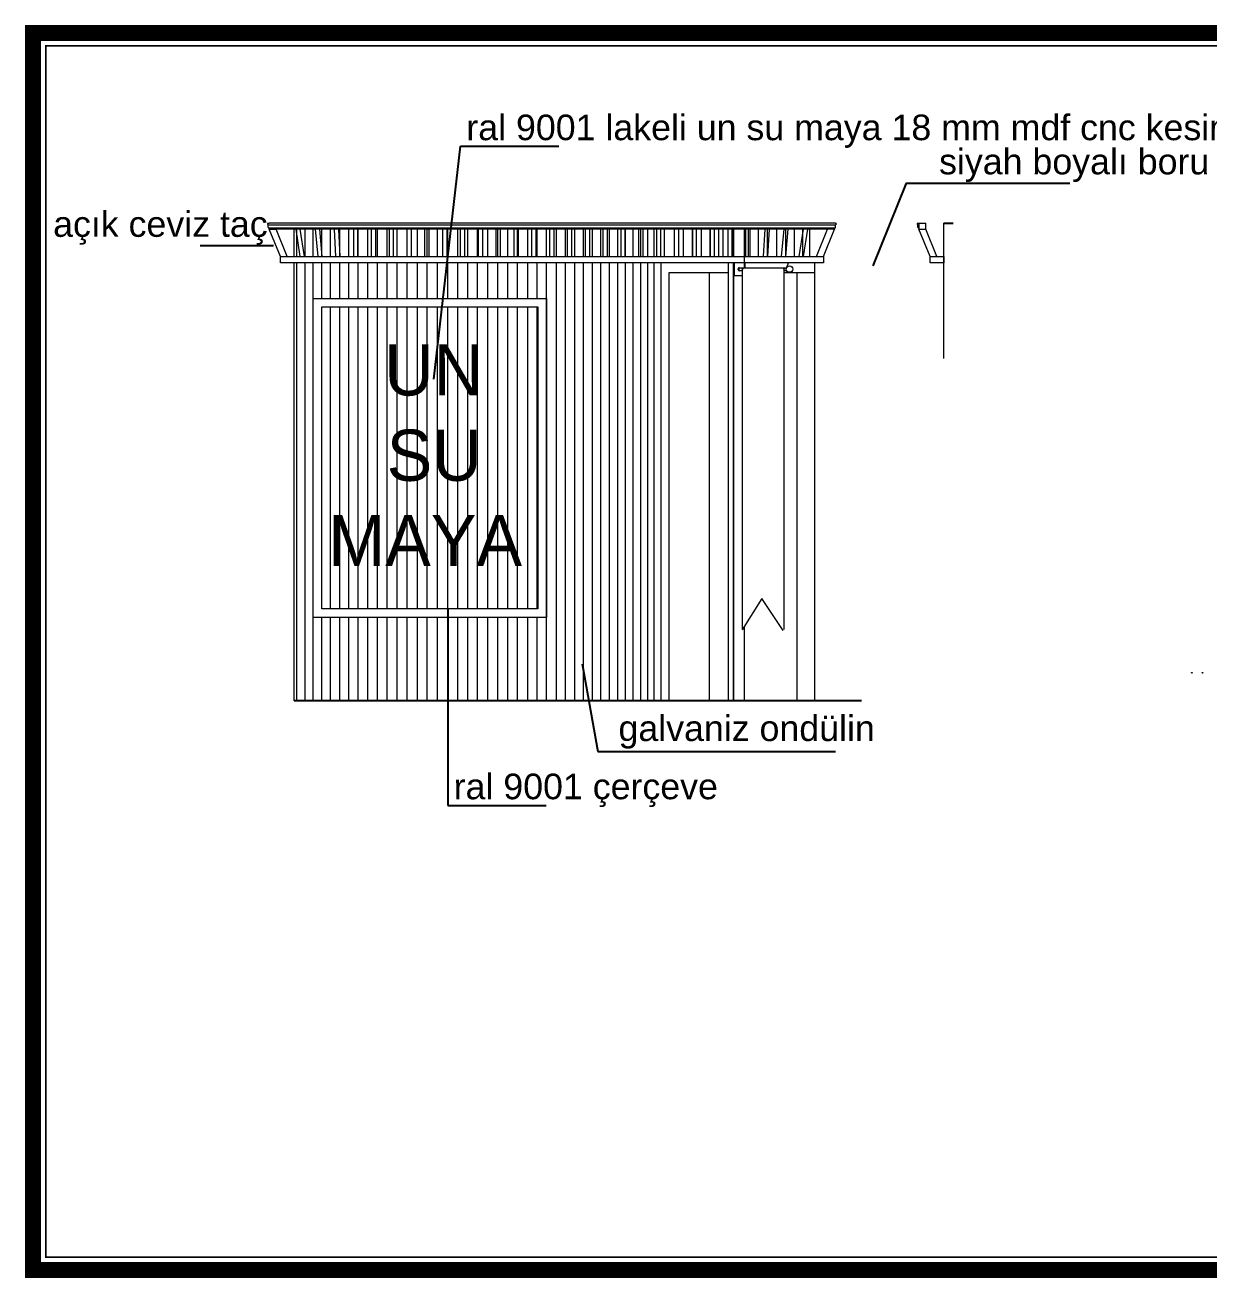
# Model space of a CAD drawing. Header units: millimetres. Extents: x 54215 to 67697, y 23496 to 56611.
# Drawn here: x 58572 to 59128, y 29504 to 30092 of the extents above; entities that cross this region are included whole.
import ezdxf

# ---------------------------------------------------------------- set-up
doc = ezdxf.new("R2010")
doc.units = ezdxf.units.MM
for name, color, linetype, lineweight in [('no3_ahsap gorunus on ince', 32, 'Continuous', 13), ('no3_duvar kaplama', 8, 'Continuous', 0), ('no3_kutuprofil kesit', 74, 'Continuous', 18), ('no3_lejand', 255, 'Continuous', 13), ('no3_yazı duvar', 152, 'Continuous', 0), ('t_yazı', 154, 'Continuous', 25)]:
    doc.layers.add(name, color=color, linetype=linetype, lineweight=lineweight)
doc.layers.add('no3_ahsap kesit on', color=7, linetype='Continuous', lineweight=20, true_color=0xfca103)
doc.layers.add('no3_tefriş ön ince', color=7, linetype='Continuous', lineweight=18, true_color=0x8c1aff)
doc.styles.get("Standard").update_dxf_attribs({"font": 'arial.ttf'})

msp = doc.modelspace()

# ---------------------------------------------------------------- linework, layer by layer
for p, q in [((59003.28, 29998.777), (59007.76, 29998.777)), ((58964.706, 29774.777), (58698.573, 29774.777))]:
    msp.add_line(p, q)
for centre, radius, start, end in [((58907.481, 29977.271), 0.6, 89.77375, 270.22625), ((58909.973, 29977.127), 1.208, 143.428748, 176.19124), ((58929.495, 29977.127), 1.208, 143.428748, 176.19124)]:
    msp.add_arc(centre, radius, start, end)
at = {"layer": 'no3_ahsap gorunus on ince'}
for p, q in [((58686.438, 29998.115), (58952.59, 29998.115)), ((58686.447, 29998.777), (58686.947, 29998.777)), ((58686.447, 29996.913), (58686.447, 29998.115)), ((58952.081, 29998.777), (58686.947, 29998.777)), ((58686.947, 29996.516), (58686.947, 29996.023)), ((58952.081, 29996.516), (58686.947, 29996.516)), ((58952.581, 29998.777), (58952.081, 29998.777)), ((58952.581, 29996.913), (58952.59, 29998.115)), ((58692.173, 29983.271), (58686.947, 29996.023)), ((58686.947, 29996.023), (58690.189, 29996.023)), ((58695.416, 29983.271), (58690.189, 29996.023)), ((58698.573, 29983.271), (58698.573, 29996.023)), ((58701.472, 29983.271), (58699.519, 29996.023)), ((58703.472, 29983.271), (58701.519, 29996.023)), ((58709.832, 29983.271), (58708.647, 29996.023)), ((58711.832, 29983.271), (58710.647, 29996.023)), ((58718.192, 29983.271), (58717.509, 29996.023)), ((58720.192, 29983.271), (58719.509, 29996.023)), ((58726.553, 29983.271), (58726.553, 29996.023)), ((58728.553, 29983.271), (58728.553, 29996.023)), ((58734.913, 29983.271), (58734.913, 29996.023)), ((58736.913, 29983.271), (58736.913, 29996.023)), ((58743.273, 29983.271), (58743.273, 29996.023)), ((58745.273, 29983.271), (58745.273, 29996.023)), ((58751.633, 29983.271), (58751.633, 29996.023)), ((58753.633, 29983.271), (58753.633, 29996.023)), ((58759.993, 29983.271), (58759.993, 29996.023)), ((58761.993, 29983.271), (58761.993, 29996.023)), ((58768.353, 29983.271), (58768.353, 29996.023)), ((58770.353, 29983.271), (58770.353, 29996.023)), ((58776.713, 29983.271), (58776.713, 29996.023)), ((58778.713, 29983.271), (58778.713, 29996.023)), ((58785.073, 29983.271), (58785.073, 29996.023)), ((58787.073, 29983.271), (58787.073, 29996.023)), ((58793.433, 29983.271), (58793.433, 29996.023)), ((58795.433, 29983.271), (58795.433, 29996.023)), ((58801.794, 29983.271), (58801.794, 29996.023)), ((58803.794, 29983.271), (58803.794, 29996.023)), ((58810.154, 29983.271), (58810.154, 29996.023)), ((58812.154, 29983.271), (58812.154, 29996.023)), ((58818.514, 29983.271), (58818.514, 29996.023)), ((58820.514, 29983.271), (58820.514, 29996.023)), ((58826.874, 29983.271), (58826.874, 29996.023)), ((58828.874, 29983.271), (58828.874, 29996.023)), ((58835.234, 29983.271), (58835.234, 29996.023)), ((58837.234, 29983.271), (58837.234, 29996.023)), ((58843.594, 29983.271), (58843.594, 29996.023)), ((58845.594, 29983.271), (58845.594, 29996.023)), ((58851.954, 29983.271), (58851.954, 29996.023)), ((58853.954, 29983.271), (58853.954, 29996.023)), ((58860.314, 29983.271), (58860.314, 29996.023)), ((58862.314, 29983.271), (58862.314, 29996.023)), ((58868.674, 29983.271), (58868.674, 29996.023)), ((58870.674, 29983.271), (58870.674, 29996.023)), ((58877.035, 29983.271), (58877.035, 29996.023)), ((58879.035, 29983.271), (58879.035, 29996.023)), ((58885.395, 29983.271), (58885.395, 29996.023)), ((58887.395, 29983.271), (58887.395, 29996.023)), ((58893.755, 29983.271), (58893.755, 29996.023)), ((58895.755, 29983.271), (58895.755, 29996.023)), ((58902.115, 29983.271), (58902.115, 29996.023)), ((58904.115, 29983.271), (58904.115, 29996.023)), ((58910.475, 29983.271), (58910.475, 29996.023)), ((58912.475, 29983.271), (58912.475, 29996.023)), ((58918.835, 29983.271), (58919.519, 29996.023)), ((58920.835, 29983.271), (58921.519, 29996.023)), ((58927.195, 29983.271), (58928.38, 29996.023)), ((58929.195, 29983.271), (58930.38, 29996.023)), ((58935.555, 29983.271), (58937.508, 29996.023)), ((58937.555, 29983.271), (58939.508, 29996.023)), ((58943.612, 29983.271), (58948.839, 29996.023)), ((58946.854, 29983.271), (58952.081, 29996.023)), ((58692.173, 29980.271), (58692.173, 29983.271)), ((58692.173, 29983.271), (58946.854, 29983.271)), ((58698.573, 29980.271), (58692.173, 29980.271)), ((58946.854, 29980.271), (58698.573, 29980.271)), ((58870.638, 29980.271), (58870.638, 29774.777)), ((58902.127, 29980.271), (58870.638, 29980.271)), ((58902.127, 29980.271), (58902.127, 29774.777)), ((58942.719, 29980.271), (58909.731, 29980.271)), ((58942.719, 29980.271), (58942.719, 29774.777)), ((58946.854, 29983.271), (58946.854, 29980.271)), ((58874.434, 29975.527), (58874.434, 29774.777)), ((58902.127, 29975.527), (58874.434, 29975.527)), ((58893.251, 29975.527), (58893.251, 29774.777)), ((58942.719, 29975.527), (58928.285, 29975.527)), ((58934.323, 29975.527), (58934.323, 29774.777))]:
    msp.add_line(p, q, dxfattribs=at)
msp.add_lwpolyline([(58952.081, 29996.512), (58952.081, 29996.023), (58686.947, 29996.023), (58686.947, 29996.516)], dxfattribs=at)
for centre, radius, start, end in [((58686.438, 29998.446), 0.331, 88.481115, 271.740494), ((58686.884, 29996.951), 0.439, 184.913369, 278.225043), ((58952.144, 29996.951), 0.439, 261.774957, 355.086631), ((58952.59, 29998.446), 0.331, 268.259506, 91.518885)]:
    msp.add_arc(centre, radius, start, end, dxfattribs=at)
at = {"layer": 'no3_ahsap kesit on'}
for p, q in [((58991.154, 29998.777), (58991.654, 29998.777)), ((58991.154, 29996.913), (58991.154, 29998.115)), ((58991.654, 29998.777), (58991.654, 29996.913)), ((58991.654, 29998.777), (58994.896, 29998.777)), ((58996.88, 29983.271), (58991.654, 29996.023)), ((59000.123, 29983.271), (58994.896, 29996.023)), ((58996.88, 29980.271), (58996.88, 29983.271)), ((59003.28, 29980.271), (58996.88, 29980.271))]:
    msp.add_line(p, q, dxfattribs=at)
msp.add_lwpolyline([(58991.654, 29998.115), (58991.654, 29996.023), (58994.896, 29996.023), (58994.896, 29998.777)], dxfattribs=at)
msp.add_lwpolyline([(58996.88, 29983.271), (59003.28, 29983.271), (59003.28, 29980.271), (58996.88, 29980.271)], close=True, dxfattribs=at)
for centre, radius, start, end in [((58991.145, 29998.446), 0.331, 88.481115, 271.740494), ((58991.591, 29996.951), 0.439, 184.913369, 278.225043)]:
    msp.add_arc(centre, radius, start, end, dxfattribs=at)
at = {"layer": 'no3_duvar kaplama'}
for p, q in [((58699.841, 29983.271), (58699.841, 29996.023)), ((58703.738, 29983.271), (58703.738, 29996.023)), ((58707.599, 29983.271), (58707.599, 29996.023)), ((58711.606, 29983.271), (58711.606, 29996.023)), ((58715.725, 29983.271), (58715.725, 29996.023)), ((58720.045, 29983.271), (58720.045, 29996.023)), ((58724.338, 29983.271), (58724.338, 29996.023)), ((58728.703, 29983.271), (58728.703, 29996.023)), ((58733.175, 29983.271), (58733.175, 29996.023)), ((58737.687, 29983.271), (58737.687, 29996.023)), ((58742.32, 29983.271), (58742.32, 29996.023)), ((58746.884, 29983.271), (58746.884, 29996.023)), ((58751.616, 29983.271), (58751.616, 29996.023)), ((58756.455, 29983.271), (58756.455, 29996.023)), ((58761.042, 29983.271), (58761.042, 29996.023)), ((58765.908, 29983.271), (58765.908, 29996.023)), ((58770.656, 29983.271), (58770.656, 29996.023)), ((58775.406, 29983.271), (58775.406, 29996.023)), ((58780.156, 29983.271), (58780.156, 29996.023)), ((58784.637, 29983.271), (58784.637, 29996.023)), ((58789.544, 29983.271), (58789.544, 29996.023)), ((58794.234, 29983.271), (58794.234, 29996.023)), ((58798.827, 29983.271), (58798.827, 29996.023)), ((58803.42, 29983.271), (58803.42, 29996.023)), ((58808.173, 29983.271), (58808.173, 29996.023)), ((58812.666, 29983.271), (58812.666, 29996.023)), ((58816.968, 29983.271), (58816.968, 29996.023)), ((58821.601, 29983.271), (58821.601, 29996.023)), ((58825.82, 29983.271), (58825.82, 29996.023)), ((58830.236, 29983.271), (58830.236, 29996.023)), ((58834.373, 29983.271), (58834.373, 29996.023)), ((58838.553, 29983.271), (58838.553, 29996.023)), ((58842.425, 29983.271), (58842.425, 29996.023)), ((58846.529, 29983.271), (58846.529, 29996.023)), ((58850.259, 29996.023), (58850.259, 29983.271)), ((58853.943, 29996.023), (58853.943, 29983.271)), ((58857.427, 29996.023), (58857.427, 29983.271)), ((58861.025, 29996.023), (58861.025, 29983.271)), ((58864.363, 29996.023), (58864.363, 29983.271)), ((58867.34, 29996.023), (58867.34, 29983.271)), ((58872.308, 29983.271), (58872.308, 29996.023)), ((58876.941, 29983.271), (58876.941, 29996.023)), ((58881.16, 29983.271), (58881.16, 29996.023)), ((58885.576, 29983.271), (58885.576, 29996.023)), ((58889.713, 29983.271), (58889.713, 29996.023)), ((58893.893, 29983.271), (58893.893, 29996.023)), ((58897.765, 29983.271), (58897.765, 29996.023)), ((58911.772, 29983.271), (58911.772, 29996.023)), ((58916.405, 29983.271), (58916.405, 29996.023)), ((58920.624, 29983.271), (58920.624, 29996.023)), ((58925.04, 29983.271), (58925.04, 29996.023)), ((58929.177, 29983.271), (58929.177, 29996.023)), ((58933.357, 29983.271), (58933.357, 29996.023)), ((58937.23, 29983.271), (58937.23, 29996.023)), ((58699.841, 29774.777), (58699.841, 29980.271)), ((58703.738, 29774.777), (58703.738, 29980.271)), ((58707.599, 29774.777), (58707.599, 29980.271)), ((58711.606, 29963.573), (58711.606, 29980.271)), ((58715.725, 29963.573), (58715.725, 29980.271)), ((58720.045, 29963.573), (58720.045, 29980.271)), ((58724.338, 29963.573), (58724.338, 29980.271)), ((58728.703, 29963.573), (58728.703, 29980.271)), ((58733.175, 29963.573), (58733.175, 29980.271)), ((58737.687, 29963.573), (58737.687, 29980.271)), ((58742.32, 29963.573), (58742.32, 29980.271)), ((58746.884, 29963.573), (58746.884, 29980.271)), ((58751.616, 29963.573), (58751.616, 29980.271)), ((58756.455, 29963.573), (58756.455, 29980.271)), ((58761.042, 29963.573), (58761.042, 29980.271)), ((58765.908, 29963.573), (58765.908, 29980.271)), ((58770.656, 29963.573), (58770.656, 29980.271)), ((58775.406, 29963.573), (58775.406, 29980.271)), ((58780.156, 29963.573), (58780.156, 29980.271)), ((58784.637, 29963.573), (58784.637, 29980.271)), ((58789.544, 29963.573), (58789.544, 29980.271)), ((58794.234, 29963.573), (58794.234, 29980.271)), ((58798.827, 29963.573), (58798.827, 29980.271)), ((58803.42, 29963.573), (58803.42, 29980.271)), ((58808.173, 29963.573), (58808.173, 29980.271)), ((58812.666, 29963.573), (58812.666, 29980.271)), ((58816.968, 29774.777), (58816.968, 29980.271)), ((58821.601, 29774.777), (58821.601, 29980.271)), ((58825.82, 29774.777), (58825.82, 29980.271)), ((58830.236, 29774.777), (58830.236, 29980.271)), ((58834.373, 29774.777), (58834.373, 29980.271)), ((58838.553, 29774.777), (58838.553, 29980.271)), ((58842.425, 29774.777), (58842.425, 29980.271)), ((58846.529, 29774.777), (58846.529, 29980.271)), ((58850.259, 29980.271), (58850.259, 29774.777)), ((58853.943, 29980.271), (58853.943, 29774.777)), ((58857.427, 29980.271), (58857.427, 29774.777)), ((58861.025, 29980.271), (58861.025, 29774.777)), ((58864.363, 29980.271), (58864.363, 29774.777)), ((58867.34, 29980.271), (58867.34, 29774.777)), ((58715.725, 29817.954), (58715.725, 29959.573)), ((58720.045, 29817.954), (58720.045, 29959.573)), ((58724.338, 29817.954), (58724.338, 29959.573)), ((58728.703, 29817.954), (58728.703, 29959.573)), ((58733.175, 29817.954), (58733.175, 29959.573)), ((58737.687, 29817.954), (58737.687, 29959.573)), ((58742.32, 29817.954), (58742.32, 29959.573)), ((58746.884, 29817.954), (58746.884, 29959.573)), ((58751.616, 29817.954), (58751.616, 29959.573)), ((58756.455, 29817.954), (58756.455, 29959.573)), ((58761.042, 29817.954), (58761.042, 29959.573)), ((58765.908, 29817.954), (58765.908, 29959.573)), ((58770.656, 29817.954), (58770.656, 29959.573)), ((58775.406, 29817.954), (58775.406, 29959.573)), ((58780.156, 29817.954), (58780.156, 29959.573)), ((58784.637, 29817.954), (58784.637, 29959.573)), ((58789.544, 29817.954), (58789.544, 29959.573)), ((58794.234, 29817.954), (58794.234, 29959.573)), ((58798.827, 29817.954), (58798.827, 29959.573)), ((58803.42, 29817.954), (58803.42, 29959.573)), ((58808.173, 29817.954), (58808.173, 29959.573)), ((58812.666, 29817.954), (58812.666, 29959.573)), ((58918.022, 29822.773), (58908.783, 29808.148)), ((58927.981, 29807.789), (58918.022, 29822.773)), ((58711.606, 29774.777), (58711.606, 29813.954)), ((58715.725, 29774.777), (58715.725, 29813.954)), ((58720.045, 29774.777), (58720.045, 29813.954)), ((58724.338, 29774.777), (58724.338, 29813.954)), ((58728.703, 29774.777), (58728.703, 29813.954)), ((58733.175, 29774.777), (58733.175, 29813.954)), ((58737.687, 29774.777), (58737.687, 29813.954)), ((58742.32, 29774.777), (58742.32, 29813.954)), ((58746.884, 29774.777), (58746.884, 29813.954)), ((58751.616, 29774.777), (58751.616, 29813.954)), ((58756.455, 29774.777), (58756.455, 29813.954)), ((58761.042, 29774.777), (58761.042, 29813.954)), ((58765.908, 29774.777), (58765.908, 29813.954)), ((58770.656, 29774.777), (58770.656, 29813.954)), ((58775.406, 29774.777), (58775.406, 29813.954)), ((58780.156, 29774.777), (58780.156, 29813.954)), ((58784.637, 29774.777), (58784.637, 29813.954)), ((58789.544, 29774.777), (58789.544, 29813.954)), ((58794.234, 29774.777), (58794.234, 29813.954)), ((58798.827, 29774.777), (58798.827, 29813.954)), ((58803.42, 29774.777), (58803.42, 29813.954)), ((58808.173, 29774.777), (58808.173, 29813.954)), ((58812.666, 29774.777), (58812.666, 29813.954))]:
    msp.add_line(p, q, dxfattribs=at)
for points in [[(58908.768, 29977.207), (58908.768, 29808.25)], [(58928.285, 29977.26), (58928.285, 29808.25)]]:
    msp.add_lwpolyline(points, dxfattribs=at)
at = {"layer": 'no3_kutuprofil kesit'}
for p, q in [((58907.483, 29977.871), (58929.57, 29977.871)), ((58907.483, 29976.671), (58908.768, 29976.671)), ((58928.285, 29976.671), (58929.57, 29976.671))]:
    msp.add_line(p, q, dxfattribs=at)
msp.add_lwpolyline([(58910.096, 29977.871), (58910.096, 29980.271), (58904.966, 29980.271), (58904.966, 29974.271), (58908.768, 29974.271)], dxfattribs=at)
for centre, radius in [((58930.945, 29977.271), 1.5), ((59119.636, 29788.046), 0.15), ((59124.636, 29788.046), 0.15)]:
    msp.add_circle(centre, radius, dxfattribs=at)
at = {"layer": 'no3_lejand', "color": 1, "const_width": 7.466}
msp.add_lwpolyline([(60346.108, 29507.983), (58576.145, 29507.983), (58576.145, 30087.983), (60346.108, 30087.983), (60346.108, 29772.363, -0.4142136), (60336.074, 29762.329), (60184.551, 29762.329, 0.4142136), (60180.537, 29758.315), (60180.537, 29660.78, 0.4142136), (60184.551, 29656.766), (60336.074, 29656.766, -0.4142136), (60346.108, 29646.731), (60346.108, 29507.983)], format="xyb", dxfattribs=at)
at = {"layer": 'no3_lejand', "color": 252, "const_width": 0.854}
msp.add_lwpolyline([(60340.088, 29772.363, -0.4142136), (60336.074, 29768.349), (60184.551, 29768.349, 0.4142136), (60174.517, 29758.315), (60174.517, 29660.78, 0.4142136), (60184.551, 29650.745), (60336.074, 29650.745, -0.4142136), (60340.088, 29646.731), (60340.088, 29514.003), (58582.165, 29514.003), (58582.165, 30081.962), (60340.088, 30081.962), (60340.088, 29772.363)], format="xyb", dxfattribs=at)
at = {"layer": 'no3_tefriş ön ince'}
for p, q in [((59003.28, 29935.435), (59003.28, 29998.777)), ((58899.862, 29983.271), (58899.862, 29996.023)), ((58904.702, 29996.023), (58904.702, 29983.271)), ((58904.702, 29983.271), (58904.702, 29996.023)), ((58909.731, 29996.023), (58909.731, 29977.871)), ((58940.454, 29983.271), (58940.454, 29996.023)), ((58698.573, 29774.777), (58698.573, 29980.271)), ((58904.702, 29980.271), (58904.702, 29774.777)), ((58904.702, 29774.777), (58904.702, 29980.271)), ((58909.731, 29809.649), (58909.731, 29774.777))]:
    msp.add_line(p, q, dxfattribs=at)
for points in [[(58707.599, 29963.573), (58816.968, 29963.573), (58816.968, 29813.954), (58707.599, 29813.954)], [(58711.599, 29959.573), (58812.968, 29959.573), (58812.968, 29817.954), (58711.599, 29817.954)]]:
    msp.add_lwpolyline(points, close=True, dxfattribs=at)
at = {"layer": 'no3_yazı duvar'}
msp.add_lwpolyline([(58929.445, 29977.271), (58930.427, 29980.271)], dxfattribs=at)
at = {"layer": 't_yazı'}
for p, q in [((58764.141, 29925.746), (58776.593, 30034.949)), ((58776.593, 30034.949), (58822.758, 30034.949)), ((58688.953, 29988.245), (58654.536, 29988.245)), ((58770.656, 29817.954), (58770.656, 29725.843)), ((58833.696, 29792.16), (58841.034, 29751.096)), ((58841.034, 29751.096), (58952.573, 29751.096)), ((58770.656, 29725.843), (58816.821, 29725.843))]:
    msp.add_line(p, q, dxfattribs=at)
msp.add_lwpolyline([(58970.181, 29978.882), (58985.774, 30017.549), (59062.394, 30017.549)], dxfattribs=at)

# ---------------------------------------------------------------- texts
at = {"layer": 't_yazı', "attachment_point": 7}
for s, insert, char_height, width in [('ral 9001 lakeli un su maya 18 mm mdf cnc kesim', (58779.392, 30034.117), 12, 369.49515), ('siyah boyalı boru', (59001.119, 30018.098), 12, 369.49515), ('açık ceviz taç', (58585.585, 29988.72), 12, 369.49515), ('\\pi348.92;{\\fBebas|b0|i0|c0|p2;UN\\P\\pi350.07;SU\\P\\pi322.64;MAYA}', (58391.948, 29838.005), 24, 738.99031), ('galvaniz ondülin', (58850.749, 29752.386), 12, 369.49515), ('ral 9001 çerçeve', (58773.455, 29725.01), 12, 369.49515)]:
    msp.add_mtext(s, dxfattribs=dict(at, insert=insert, char_height=char_height, width=width))

doc.saveas('drawing.dxf')
